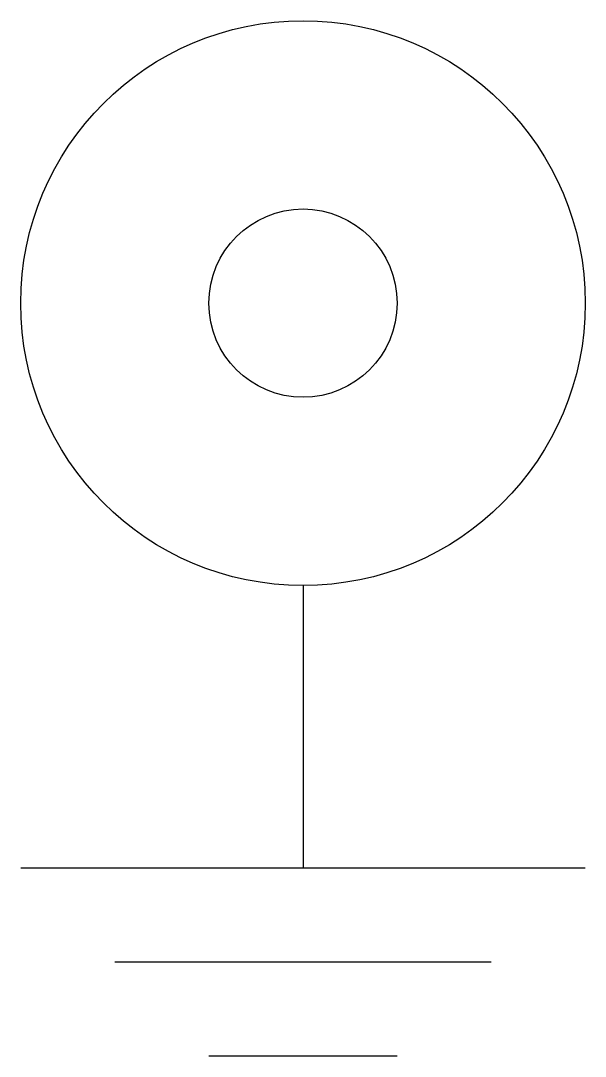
# Model space of a CAD drawing. Header units: millimetres. Extents: x -6899.389 to -6899.089, y -898.4 to -897.85.
import ezdxf

# ---------------------------------------------------------------- set-up
doc = ezdxf.new("R2010")
doc.units = ezdxf.units.MM
doc.layers.add('Spda_símbolos', color=2, linetype='Continuous')

msp = doc.modelspace()

# ---------------------------------------------------------------- linework, layer by layer
at = {"layer": 'Spda_símbolos', "color": 3}
msp.add_line((-6899.23885, -898.14989), (-6899.23885, -898.29989), dxfattribs=at)
at = {"layer": 'Spda_símbolos'}
for p, q in [((-6899.08885, -898.29989), (-6899.38885, -898.29989)), ((-6899.13885, -898.34989), (-6899.33885, -898.34989)), ((-6899.18885, -898.39989), (-6899.28885, -898.39989))]:
    msp.add_line(p, q, dxfattribs=at)
for radius in [0.15, 0.05]:
    msp.add_circle((-6899.23885, -897.99989), radius, dxfattribs=at)

doc.saveas('drawing.dxf')
